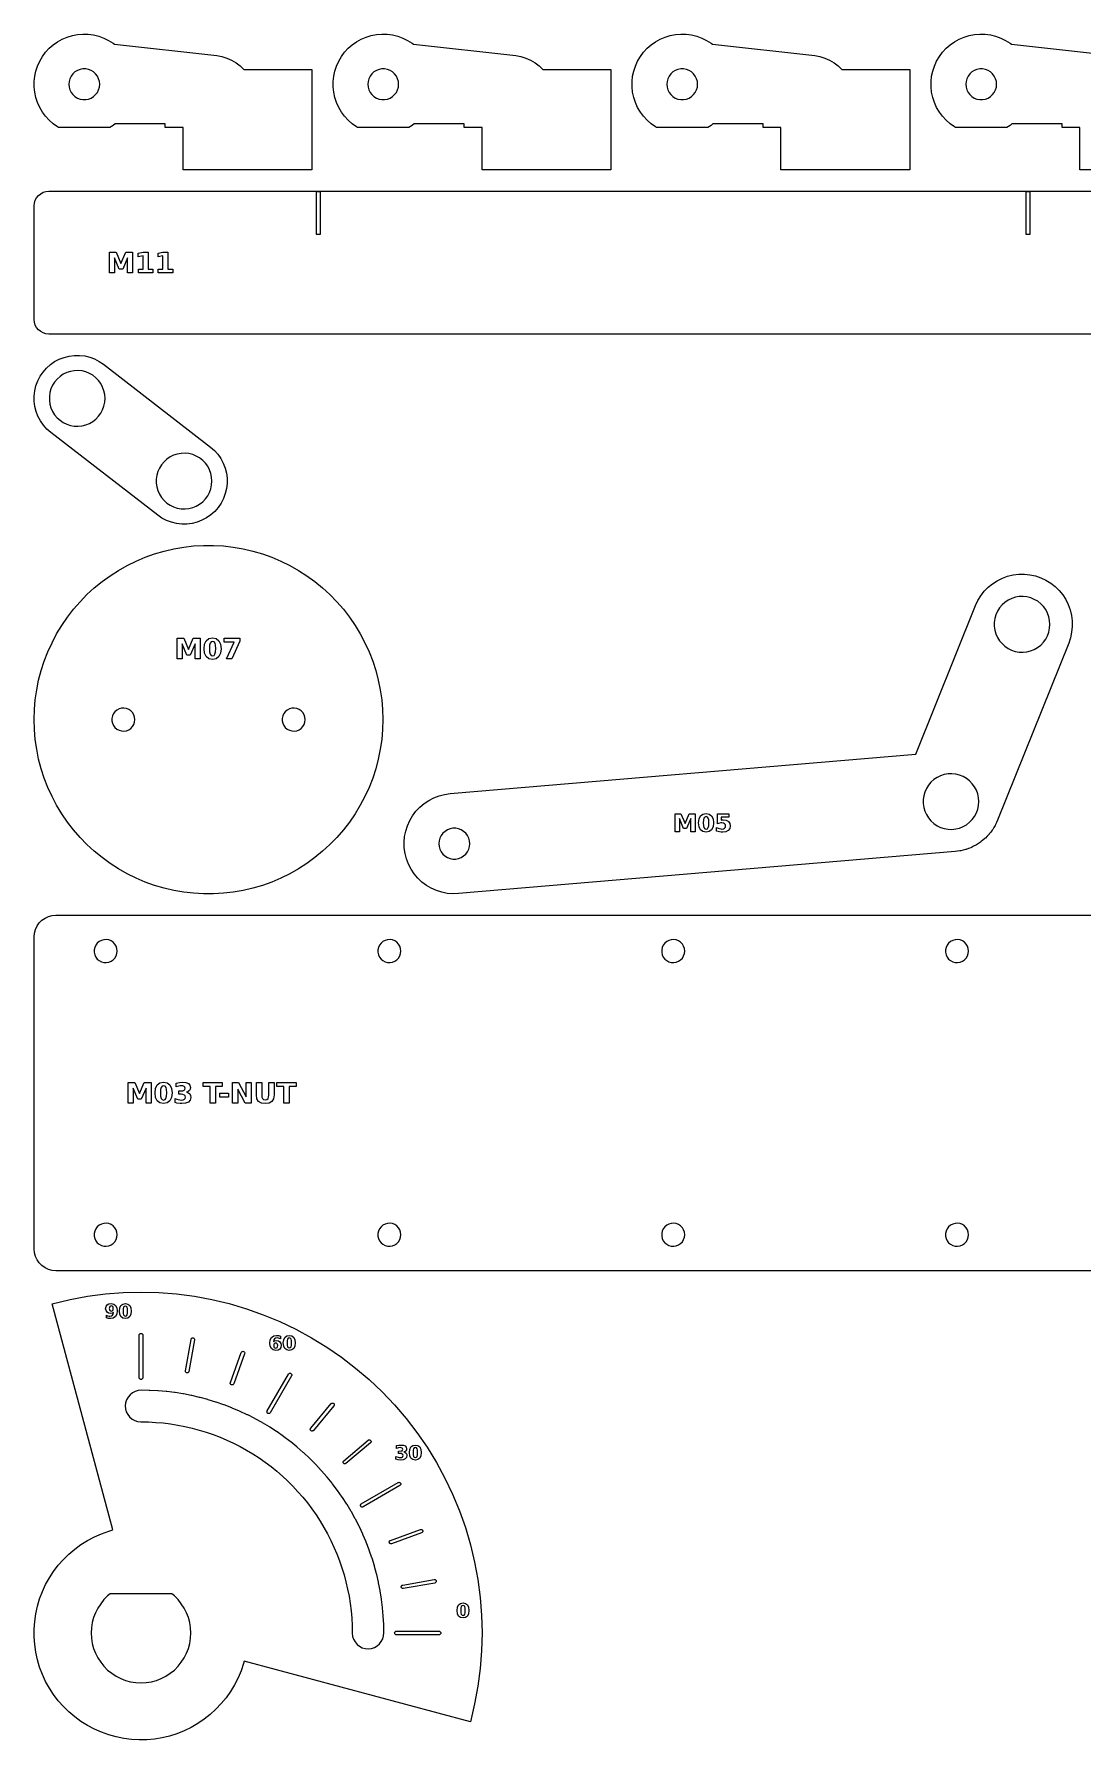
# Model space of a CAD drawing. Header units: millimetres. Extents: x 0 to 280, y 0 to 241.
# Drawn here: x 0 to 147.8, y 0 to 240.5 of the extents above; entities that cross this region are included whole.
import ezdxf

# ---------------------------------------------------------------- set-up
doc = ezdxf.new("R2010")
doc.units = ezdxf.units.MM
doc.layers.add('CUT', color=1, linetype='Continuous')
doc.layers.add('ENGRAVE', color=5, linetype='Continuous')

msp = doc.modelspace()

# ---------------------------------------------------------------- linework, layer by layer
at = {"layer": 'CUT'}
for points in [[(29.5708, 235.5182), (39.1401, 235.5182), (39.1401, 221.3682), (20.9901, 221.3682), (20.9901, 227.3682), (18.4901, 227.3682), (18.4901, 227.8682), (11.4051, 227.8682), (11.1318, 227.6536), (10.6756, 227.3682), (3.4516, 227.3682), (3.3123, 227.4454), (2.696, 227.8783), (2.6863, 227.8868), (2.1293, 228.3742), (1.6184, 228.9276), (1.1693, 229.5321), (0.787, 230.1809), (0.4758, 230.8667), (0.2392, 231.5817), (0.0801, 232.3178), (0, 233.0667), (0, 233.8198), (0.0801, 234.5686), (0.2392, 235.3047), (0.4758, 236.0197), (0.787, 236.7055), (1.1693, 237.3543), (1.6184, 237.9589), (2.1293, 238.5122), (2.696, 239.0081), (3.3123, 239.441), (3.9711, 239.8059), (4.6649, 240.0988), (5.386, 240.3162), (6.126, 240.4557), (6.8767, 240.5158), (7.6296, 240.4958), (8.376, 240.3958), (9.1076, 240.2171), (9.8161, 239.9616), (10.4933, 239.6323), (11.1318, 239.2328), (11.3232, 239.0825), (25.7382, 237.4808), (26.4589, 237.3563), (27.1615, 237.1452), (27.8335, 236.8509), (28.4651, 236.4778), (29.0472, 236.0313)], [(71.7108, 235.5182), (81.2802, 235.5182), (81.2802, 221.3682), (63.1302, 221.3682), (63.1302, 227.3682), (60.6302, 227.3682), (60.6302, 227.8682), (53.5452, 227.8682), (53.2718, 227.6536), (52.8157, 227.3682), (45.5917, 227.3682), (45.4524, 227.4454), (44.8361, 227.8783), (44.8264, 227.8868), (44.2693, 228.3742), (43.7585, 228.9276), (43.3094, 229.5321), (42.927, 230.1809), (42.6159, 230.8667), (42.3793, 231.5817), (42.2201, 232.3178), (42.1401, 233.0667), (42.1401, 233.8198), (42.2201, 234.5686), (42.3793, 235.3047), (42.6159, 236.0197), (42.927, 236.7055), (43.3094, 237.3543), (43.7585, 237.9589), (44.2693, 238.5122), (44.8361, 239.0081), (45.4524, 239.441), (46.1112, 239.8059), (46.805, 240.0988), (47.526, 240.3162), (48.2661, 240.4557), (49.0168, 240.5158), (49.7697, 240.4958), (50.5161, 240.3958), (51.2477, 240.2171), (51.9561, 239.9616), (52.6334, 239.6323), (53.2718, 239.2328), (53.4633, 239.0825), (67.8783, 237.4808), (68.599, 237.3563), (69.3015, 237.1452), (69.9735, 236.8509), (70.6052, 236.4778), (71.1873, 236.0313)], [(113.8509, 235.5182), (123.4202, 235.5182), (123.4202, 221.3682), (105.2702, 221.3682), (105.2702, 227.3682), (102.7702, 227.3682), (102.7702, 227.8682), (95.6852, 227.8682), (95.4119, 227.6536), (94.9558, 227.3682), (87.7318, 227.3682), (87.5925, 227.4454), (86.9762, 227.8783), (86.9665, 227.8868), (86.4094, 228.3742), (85.8986, 228.9276), (85.4495, 229.5321), (85.0671, 230.1809), (84.7559, 230.8667), (84.5194, 231.5817), (84.3602, 232.3178), (84.2802, 233.0667), (84.2802, 233.8198), (84.3602, 234.5686), (84.5194, 235.3047), (84.7559, 236.0197), (85.0671, 236.7055), (85.4495, 237.3543), (85.8986, 237.9589), (86.4094, 238.5122), (86.9762, 239.0081), (87.5925, 239.441), (88.2512, 239.8059), (88.9451, 240.0988), (89.6661, 240.3162), (90.4062, 240.4557), (91.1569, 240.5158), (91.9097, 240.4958), (92.6562, 240.3958), (93.3878, 240.2171), (94.0962, 239.9616), (94.7735, 239.6323), (95.4119, 239.2328), (95.6034, 239.0825), (110.0184, 237.4808), (110.739, 237.3563), (111.4416, 237.1452), (112.1136, 236.8509), (112.7453, 236.4778), (113.3273, 236.0313)], [(9.2027, 233.8428), (9.0929, 234.2288), (8.914, 234.588), (8.6722, 234.9083), (8.3756, 235.1786), (8.0344, 235.3899), (7.6602, 235.5349), (7.2657, 235.6086), (6.8644, 235.6086), (6.4699, 235.5349), (6.0957, 235.3899), (5.7545, 235.1786), (5.458, 234.9083), (5.2161, 234.588), (5.0373, 234.2288), (4.9274, 233.8428), (4.8904, 233.4432), (4.9274, 233.0436), (5.0373, 232.6576), (5.2161, 232.2984), (5.458, 231.9781), (5.7545, 231.7078), (6.0957, 231.4965), (6.4699, 231.3516), (6.8644, 231.2778), (7.2657, 231.2778), (7.6602, 231.3516), (8.0344, 231.4965), (8.3756, 231.7078), (8.6722, 231.9781), (8.914, 232.2984), (9.0929, 232.6576), (9.2027, 233.0436), (9.2398, 233.4432)], [(51.3428, 233.8428), (51.233, 234.2288), (51.0541, 234.588), (50.8123, 234.9083), (50.5157, 235.1786), (50.1745, 235.3899), (49.8003, 235.5349), (49.4058, 235.6086), (49.0045, 235.6086), (48.61, 235.5349), (48.2358, 235.3899), (47.8946, 235.1786), (47.5981, 234.9083), (47.3562, 234.588), (47.1773, 234.2288), (47.0675, 233.8428), (47.0305, 233.4432), (47.0675, 233.0436), (47.1773, 232.6576), (47.3562, 232.2984), (47.5981, 231.9781), (47.8946, 231.7078), (48.2358, 231.4965), (48.61, 231.3516), (49.0045, 231.2778), (49.4058, 231.2778), (49.8003, 231.3516), (50.1745, 231.4965), (50.5157, 231.7078), (50.8123, 231.9781), (51.0541, 232.2984), (51.233, 232.6576), (51.3428, 233.0436), (51.3798, 233.4432)], [(93.4829, 233.8428), (93.3731, 234.2288), (93.1942, 234.588), (92.9523, 234.9083), (92.6558, 235.1786), (92.3146, 235.3899), (91.9404, 235.5349), (91.5459, 235.6086), (91.1446, 235.6086), (90.7501, 235.5349), (90.3759, 235.3899), (90.0347, 235.1786), (89.7381, 234.9083), (89.4963, 234.588), (89.3174, 234.2288), (89.2076, 233.8428), (89.1706, 233.4432), (89.2076, 233.0436), (89.3174, 232.6576), (89.4963, 232.2984), (89.7381, 231.9781), (90.0347, 231.7078), (90.3759, 231.4965), (90.7501, 231.3516), (91.1446, 231.2778), (91.5459, 231.2778), (91.9404, 231.3516), (92.3146, 231.4965), (92.6558, 231.7078), (92.9523, 231.9781), (93.1942, 232.2984), (93.3731, 232.6576), (93.4829, 233.0436), (93.5199, 233.4432)], [(135.623, 233.8428), (135.5131, 234.2288), (135.3343, 234.588), (135.0924, 234.9083), (134.7959, 235.1786), (134.4547, 235.3899), (134.0804, 235.5349), (133.686, 235.6086), (133.2847, 235.6086), (132.8902, 235.5349), (132.516, 235.3899), (132.1748, 235.1786), (131.8782, 234.9083), (131.6364, 234.588), (131.4575, 234.2288), (131.3477, 233.8428), (131.3106, 233.4432), (131.3477, 233.0436), (131.4575, 232.6576), (131.6364, 232.2984), (131.8782, 231.9781), (132.1748, 231.7078), (132.516, 231.4965), (132.8902, 231.3516), (133.2847, 231.2778), (133.686, 231.2778), (134.0804, 231.3516), (134.4547, 231.4965), (134.7959, 231.7078), (135.0924, 231.9781), (135.3343, 232.2984), (135.5131, 232.6576), (135.623, 233.0436), (135.66, 233.4432)], [(1.3067, 185.3765), (0.8863, 185.9777), (0.5414, 186.6252), (0.2772, 187.3096), (0.0973, 188.0208), (0.0044, 188.7485), (0, 189.4821), (0.084, 190.2109), (0.2553, 190.9243), (0.5113, 191.6118), (0.8482, 192.2634), (1.2613, 192.8697), (1.7445, 193.4217), (2.2906, 193.9115), (2.8918, 194.3319), (3.5394, 194.6768), (4.2237, 194.9411), (4.9349, 195.1209), (5.6626, 195.2138), (6.3962, 195.2182), (7.125, 195.1342), (7.8384, 194.9629), (8.5259, 194.707), (9.1775, 194.37), (9.7819, 193.9582), (24.8532, 182.2971), (25.4035, 181.8155), (25.8933, 181.2693), (26.3137, 180.6681), (26.6586, 180.0206), (26.9229, 179.3363), (27.1027, 178.625), (27.1956, 177.8973), (27.2, 177.1637), (27.116, 176.4349), (26.9447, 175.7216), (26.6888, 175.0341), (26.3518, 174.3824), (25.9387, 173.7762), (25.4556, 173.2241), (24.9094, 172.7343), (24.3082, 172.3139), (23.6607, 171.9691), (22.9763, 171.7048), (22.2651, 171.5249), (21.5374, 171.4321), (20.8038, 171.4276), (20.075, 171.5117), (19.3616, 171.6829), (18.6741, 171.9389), (18.0225, 172.2759), (17.4181, 172.6877), (2.3468, 184.3487), (1.7965, 184.8303)], [(9.9528, 189.6983), (9.8389, 190.2339), (9.6517, 190.7484), (9.3946, 191.2319), (9.0727, 191.6749), (8.6924, 192.0688), (8.2609, 192.4059), (7.7867, 192.6797), (7.279, 192.8848), (6.7477, 193.0172), (6.2031, 193.0745), (5.6559, 193.0554), (5.1167, 192.9603), (4.5959, 192.7911), (4.1038, 192.551), (3.6498, 192.2448), (3.2429, 191.8785), (2.8909, 191.459), (2.6008, 190.9946), (2.378, 190.4944), (2.2271, 189.9681), (2.1509, 189.4258), (2.1509, 188.8783), (2.2271, 188.336), (2.378, 187.8097), (2.6008, 187.3095), (2.8909, 186.8451), (3.2429, 186.4256), (3.6498, 186.0593), (4.1038, 185.7531), (4.5959, 185.513), (5.1167, 185.3438), (5.6559, 185.2487), (6.2031, 185.2296), (6.7477, 185.2869), (7.279, 185.4193), (7.7867, 185.6244), (8.2609, 185.8982), (8.6924, 186.2353), (9.0727, 186.6292), (9.3946, 187.0722), (9.6517, 187.5557), (9.8389, 188.0702), (9.9528, 188.6058), (9.991, 189.1521)], [(24.9066, 178.5756), (24.7193, 179.0902), (24.4623, 179.5736), (24.1404, 180.0166), (23.7601, 180.4105), (23.3286, 180.7476), (22.8544, 181.0214), (22.3467, 181.2265), (21.8154, 181.359), (21.2708, 181.4162), (20.7236, 181.3971), (20.1844, 181.302), (19.6636, 181.1328), (19.1714, 180.8928), (18.7175, 180.5866), (18.3106, 180.2202), (17.9586, 179.8007), (17.6684, 179.3364), (17.4457, 178.8362), (17.2948, 178.3098), (17.2186, 177.7676), (17.2186, 177.22), (17.2948, 176.6778), (17.4457, 176.1514), (17.6684, 175.6512), (17.9586, 175.1868), (18.3106, 174.7674), (18.7175, 174.401), (19.1714, 174.0948), (19.6636, 173.8548), (20.1844, 173.6856), (20.7236, 173.5905), (21.2708, 173.5714), (21.8154, 173.6286), (22.3467, 173.7611), (22.8544, 173.9662), (23.3286, 174.24), (23.7601, 174.5771), (24.1404, 174.971), (24.4623, 175.414), (24.7193, 175.8974), (24.9066, 176.412), (25.0205, 176.9476), (25.0587, 177.4938), (25.0205, 178.04)], [(48.9899, 141.0613), (48.7901, 139.672), (48.5114, 138.2965), (48.1546, 136.939), (47.7209, 135.6042), (47.2117, 134.2963), (46.6286, 133.0196), (45.9736, 131.7783), (45.2489, 130.5764), (44.4566, 129.4178), (43.5996, 128.3063), (42.6805, 127.2456), (41.7023, 126.2391), (40.6683, 125.2901), (39.5817, 124.4016), (38.4462, 123.5766), (37.2655, 122.8178), (36.0434, 122.1277), (34.7839, 121.5084), (33.491, 120.962), (32.1691, 120.4904), (30.8225, 120.095), (29.4554, 119.7771), (28.0724, 119.5377), (26.678, 119.3777), (25.2768, 119.2976), (23.8733, 119.2976), (22.472, 119.3777), (21.0776, 119.5377), (19.6947, 119.7771), (18.3276, 120.095), (16.9809, 120.4904), (15.659, 120.962), (14.3662, 121.5084), (13.1067, 122.1277), (11.8845, 122.8178), (10.7038, 123.5766), (9.5683, 124.4016), (8.4818, 125.2901), (7.4478, 126.2391), (6.4696, 127.2456), (5.5505, 128.3063), (4.6934, 129.4178), (3.9012, 130.5764), (3.1764, 131.7783), (2.5214, 133.0196), (1.9384, 134.2963), (1.4292, 135.6042), (0.9955, 136.939), (0.6387, 138.2965), (0.3599, 139.672), (0.1602, 141.0613), (0.0401, 142.4597), (0, 143.8626), (0.0401, 145.2656), (0.1602, 146.664), (0.3599, 148.0532), (0.6387, 149.4288), (0.9955, 150.7862), (1.4292, 152.1211), (1.9384, 153.429), (2.5214, 154.7056), (3.1764, 155.947), (3.9012, 157.1489), (4.6934, 158.3075), (5.5505, 159.4189), (6.4696, 160.4796), (7.4478, 161.4862), (8.4818, 162.4352), (9.5683, 163.3236), (10.7038, 164.1486), (11.8845, 164.9074), (13.1067, 165.5976), (14.3662, 166.2169), (15.659, 166.7632), (16.9809, 167.2349), (18.3276, 167.6303), (19.6947, 167.9482), (21.0776, 168.1875), (22.472, 168.3475), (23.8733, 168.4276), (25.2768, 168.4276), (26.678, 168.3475), (28.0724, 168.1875), (29.4554, 167.9482), (30.8225, 167.6303), (32.1691, 167.2349), (33.491, 166.7632), (34.7839, 166.2169), (36.0434, 165.5976), (37.2655, 164.9074), (38.4462, 164.1486), (39.5817, 163.3236), (40.6683, 162.4352), (41.7023, 161.4862), (42.6805, 160.4796), (43.5996, 159.4189), (44.4566, 158.3075), (45.2489, 157.1489), (45.9736, 155.947), (46.6286, 154.7056), (47.2117, 153.429), (47.7209, 152.1211), (48.1546, 150.7862), (48.5114, 149.4288), (48.7901, 148.0532), (48.9899, 146.664), (49.11, 145.2656), (49.1501, 143.8626), (49.11, 142.4597)], [(134.4789, 162.5152), (135.0936, 163.0168), (135.7606, 163.4464), (136.4716, 163.7987), (137.2175, 164.0691), (137.9889, 164.2543), (138.7763, 164.352), (139.5697, 164.3609), (140.359, 164.2809), (141.1345, 164.1131), (141.8863, 163.8595), (142.6049, 163.5233), (143.2814, 163.1087), (143.9073, 162.621), (144.4745, 162.0663), (144.9762, 161.4516), (145.4058, 160.7846), (145.7581, 160.0737), (146.0285, 159.3278), (146.2137, 158.5563), (146.3114, 157.7689), (146.3203, 156.9756), (146.2403, 156.1862), (146.0725, 155.4107), (145.8195, 154.661), (135.7939, 129.6667), (135.6524, 129.3643), (135.5154, 129.0577), (135.4844, 129.0052), (135.4586, 128.9499), (135.2831, 128.6635), (135.1125, 128.3741), (135.0759, 128.3254), (135.044, 128.2734), (134.8375, 128.0085), (134.6357, 127.74), (134.5938, 127.6957), (134.5563, 127.6476), (134.3215, 127.4074), (134.0908, 127.1633), (134.0443, 127.1239), (134.0016, 127.0803), (133.7414, 126.868), (133.4848, 126.6511), (133.4342, 126.6173), (133.3869, 126.5787), (133.1045, 126.3968), (132.8253, 126.2101), (132.7712, 126.1821), (132.7199, 126.1491), (132.4189, 125.9999), (132.1205, 125.8456), (132.0636, 125.8239), (132.009, 125.7968), (131.6932, 125.6823), (131.3794, 125.5624), (131.3204, 125.5472), (131.2631, 125.5264), (130.9365, 125.448), (130.6112, 125.3639), (130.5509, 125.3554), (130.4916, 125.3412), (130.1582, 125.2998), (129.8277, 125.253), (59.8178, 119.3201), (59.0268, 119.2976), (58.2362, 119.364), (57.458, 119.5185), (56.7019, 119.7591), (55.9776, 120.0829), (55.2941, 120.4857), (54.6599, 120.9626), (54.0832, 121.5074), (53.571, 122.1134), (53.13, 122.7729), (52.7656, 123.4777), (52.4823, 124.2188), (52.2838, 124.987), (52.1726, 125.7726), (52.1501, 126.5657), (52.2164, 127.3563), (52.3709, 128.1345), (52.6116, 128.8906), (52.9353, 129.6149), (53.3382, 130.2984), (53.815, 130.9326), (54.3599, 131.5093), (54.9659, 132.0215), (55.6254, 132.4625), (56.3302, 132.8269), (57.0713, 133.1102), (57.8395, 133.3087), (58.623, 133.4196), (124.2853, 138.984), (132.6867, 159.9288), (133.022, 160.6455), (133.4365, 161.322), (133.9242, 161.9479)], [(143.0261, 158.3711), (142.8393, 158.8858), (142.5827, 159.3695), (142.2613, 159.8128), (141.8813, 160.2071), (141.4502, 160.5446), (140.9762, 160.8189), (140.4687, 161.0245), (139.9376, 161.1574), (139.3931, 161.2152), (138.8458, 161.1966), (138.3065, 161.1021), (137.7856, 160.9334), (137.2932, 160.6938), (136.8389, 160.388), (136.4317, 160.022), (136.0793, 159.6029), (135.7887, 159.1388), (135.5655, 158.6388), (135.414, 158.1126), (135.3373, 157.5705), (135.3368, 157.0229), (135.4125, 156.4806), (135.5629, 155.9541), (135.7851, 155.4537), (136.0748, 154.989), (136.4264, 154.5692), (136.833, 154.2025), (137.2866, 153.8958), (137.7785, 153.6553), (138.2991, 153.4856), (138.8383, 153.39), (139.3855, 153.3704), (139.9301, 153.4271), (140.4615, 153.559), (140.9694, 153.7637), (141.4439, 154.037), (141.8757, 154.3737), (142.2565, 154.7672), (142.5787, 155.2099), (142.8363, 155.6931), (143.024, 156.2075), (143.1384, 156.7429), (143.1771, 157.2891), (143.1395, 157.8354)], [(14.0494, 144.5448), (13.8683, 144.8458), (13.6267, 145.1008), (13.336, 145.2979), (13.0096, 145.428), (12.663, 145.4848), (12.3122, 145.4658), (11.9737, 145.3718), (11.6633, 145.2073), (11.3956, 144.9798), (11.183, 144.7002), (11.0355, 144.3814), (10.96, 144.0383), (10.96, 143.687), (11.0355, 143.3439), (11.183, 143.0251), (11.3956, 142.7454), (11.6633, 142.518), (11.9737, 142.3534), (12.3122, 142.2595), (12.663, 142.2405), (13.0096, 142.2973), (13.336, 142.4273), (13.6267, 142.6245), (13.8683, 142.8795), (14.0494, 143.1805), (14.1616, 143.5134), (14.1996, 143.8626), (14.1616, 144.2119)], [(38.1616, 144.2119), (38.0494, 144.5448), (37.8683, 144.8458), (37.6267, 145.1008), (37.336, 145.2979), (37.0096, 145.428), (36.663, 145.4848), (36.3122, 145.4658), (35.9737, 145.3718), (35.6633, 145.2073), (35.3956, 144.9798), (35.183, 144.7002), (35.0355, 144.3814), (34.96, 144.0383), (34.96, 143.687), (35.0355, 143.3439), (35.183, 143.0251), (35.3956, 142.7454), (35.6633, 142.518), (35.9737, 142.3534), (36.3122, 142.2595), (36.663, 142.2405), (37.0096, 142.2973), (37.336, 142.4273), (37.6267, 142.6245), (37.8683, 142.8795), (38.0494, 143.1805), (38.1616, 143.5134), (38.1996, 143.8626)], [(132.8153, 133.8955), (132.5587, 134.3792), (132.2372, 134.8225), (131.8572, 135.2167), (131.4261, 135.5543), (130.9521, 135.8285), (130.4447, 136.0341), (129.9135, 136.1671), (129.369, 136.2249), (128.8217, 136.2063), (128.2824, 136.1117), (127.7615, 135.943), (127.2691, 135.7034), (126.8148, 135.3977), (126.4076, 135.0317), (126.0552, 134.6126), (125.7646, 134.1485), (125.5414, 133.6485), (125.39, 133.1223), (125.3132, 132.5801), (125.3127, 132.0326), (125.3884, 131.4903), (125.5388, 130.9638), (125.761, 130.4633), (126.0508, 129.9987), (126.4023, 129.5789), (126.8089, 129.2121), (127.2625, 128.9055), (127.7545, 128.665), (128.2751, 128.4953), (128.8142, 128.3996), (129.3614, 128.38), (129.906, 128.4367), (130.4375, 128.5687), (130.9453, 128.7733), (131.4198, 129.0466), (131.8516, 129.3833), (132.2324, 129.7768), (132.5547, 130.2195), (132.8122, 130.7027), (133, 131.2171), (133.1143, 131.7526), (133.153, 132.2988), (133.1154, 132.845), (133.002, 133.3808)], [(61.3605, 126.7676), (61.2511, 127.1537), (61.0725, 127.5131), (60.831, 127.8336), (60.5347, 128.1042), (60.1937, 128.3158), (59.8196, 128.4611), (59.4252, 128.5352), (59.0239, 128.5356), (58.6294, 128.4623), (58.255, 128.3177), (57.9136, 128.1067), (57.6168, 127.8366), (57.3746, 127.5166), (57.1954, 127.1576), (57.0852, 126.7717), (57.0478, 126.3721), (57.0844, 125.9725), (57.1939, 125.5864), (57.3724, 125.227), (57.614, 124.9065), (57.9103, 124.6359), (58.2513, 124.4243), (58.6253, 124.2789), (59.0197, 124.2048), (59.421, 124.2044), (59.8156, 124.2778), (60.1899, 124.4224), (60.5313, 124.6333), (60.8282, 124.9034), (61.0703, 125.2234), (61.2495, 125.5825), (61.3597, 125.9684), (61.3972, 126.3679)], [(8.46, 111.3983), (8.46, 111.047), (8.5355, 110.7039), (8.683, 110.3851), (8.8956, 110.1054), (9.1633, 109.878), (9.4737, 109.7134), (9.8122, 109.6195), (10.163, 109.6004), (10.5096, 109.6573), (10.836, 109.7873), (11.1267, 109.9844), (11.3683, 110.2395), (11.5494, 110.5405), (11.6616, 110.8734), (11.6996, 111.2226), (11.6616, 111.5718), (11.5494, 111.9048), (11.3683, 112.2058), (11.1267, 112.4608), (10.836, 112.6579), (10.5096, 112.788), (10.163, 112.8448), (9.8122, 112.8258), (9.4737, 112.7318), (9.1633, 112.5672), (8.8956, 112.3398), (8.683, 112.0602), (8.5355, 111.7413)], [(48.683, 112.0602), (48.5355, 111.7413), (48.46, 111.3983), (48.46, 111.047), (48.5355, 110.7039), (48.683, 110.3851), (48.8956, 110.1054), (49.1633, 109.878), (49.4737, 109.7134), (49.8122, 109.6195), (50.163, 109.6004), (50.5096, 109.6573), (50.836, 109.7873), (51.1267, 109.9844), (51.3683, 110.2395), (51.5494, 110.5405), (51.6616, 110.8734), (51.6996, 111.2226), (51.6616, 111.5718), (51.5494, 111.9048), (51.3683, 112.2058), (51.1267, 112.4608), (50.836, 112.6579), (50.5096, 112.788), (50.163, 112.8448), (49.8122, 112.8258), (49.4737, 112.7318), (49.1633, 112.5672), (48.8956, 112.3398)], [(89.1633, 112.5672), (88.8956, 112.3398), (88.683, 112.0602), (88.5355, 111.7413), (88.46, 111.3983), (88.46, 111.047), (88.5355, 110.7039), (88.683, 110.3851), (88.8956, 110.1054), (89.1633, 109.878), (89.4737, 109.7134), (89.8122, 109.6195), (90.163, 109.6004), (90.5096, 109.6573), (90.836, 109.7873), (91.1267, 109.9844), (91.3683, 110.2395), (91.5494, 110.5405), (91.6616, 110.8734), (91.6996, 111.2226), (91.6616, 111.5718), (91.5494, 111.9048), (91.3683, 112.2058), (91.1267, 112.4608), (90.836, 112.6579), (90.5096, 112.788), (90.163, 112.8448), (89.8122, 112.8258), (89.4737, 112.7318)], [(129.8122, 112.8258), (129.4737, 112.7318), (129.1633, 112.5672), (128.8956, 112.3398), (128.683, 112.0602), (128.5355, 111.7413), (128.46, 111.3983), (128.46, 111.047), (128.5355, 110.7039), (128.683, 110.3851), (128.8956, 110.1054), (129.1633, 109.878), (129.4737, 109.7134), (129.8122, 109.6195), (130.163, 109.6004), (130.5096, 109.6573), (130.836, 109.7873), (131.1267, 109.9844), (131.3683, 110.2395), (131.5494, 110.5405), (131.6616, 110.8734), (131.6996, 111.2226), (131.6616, 111.5718), (131.5494, 111.9048), (131.3683, 112.2058), (131.1267, 112.4608), (130.836, 112.6579), (130.5096, 112.788), (130.163, 112.8448)], [(8.5355, 71.7413), (8.46, 71.3983), (8.46, 71.047), (8.5355, 70.7039), (8.683, 70.3851), (8.8956, 70.1054), (9.1633, 69.878), (9.4737, 69.7134), (9.8122, 69.6195), (10.163, 69.6004), (10.5096, 69.6573), (10.836, 69.7873), (11.1267, 69.9844), (11.3683, 70.2395), (11.5494, 70.5405), (11.6616, 70.8734), (11.6996, 71.2226), (11.6616, 71.5718), (11.5494, 71.9048), (11.3683, 72.2058), (11.1267, 72.4608), (10.836, 72.6579), (10.5096, 72.788), (10.163, 72.8448), (9.8122, 72.8258), (9.4737, 72.7318), (9.1633, 72.5672), (8.8956, 72.3398), (8.683, 72.0602)], [(48.8956, 72.3398), (48.683, 72.0602), (48.5355, 71.7413), (48.46, 71.3983), (48.46, 71.047), (48.5355, 70.7039), (48.683, 70.3851), (48.8956, 70.1054), (49.1633, 69.878), (49.4737, 69.7134), (49.8122, 69.6195), (50.163, 69.6004), (50.5096, 69.6573), (50.836, 69.7873), (51.1267, 69.9844), (51.3683, 70.2395), (51.5494, 70.5405), (51.6616, 70.8734), (51.6996, 71.2226), (51.6616, 71.5718), (51.5494, 71.9048), (51.3683, 72.2058), (51.1267, 72.4608), (50.836, 72.6579), (50.5096, 72.788), (50.163, 72.8448), (49.8122, 72.8258), (49.4737, 72.7318), (49.1633, 72.5672)], [(89.4737, 72.7318), (89.1633, 72.5672), (88.8956, 72.3398), (88.683, 72.0602), (88.5355, 71.7413), (88.46, 71.3983), (88.46, 71.047), (88.5355, 70.7039), (88.683, 70.3851), (88.8956, 70.1054), (89.1633, 69.878), (89.4737, 69.7134), (89.8122, 69.6195), (90.163, 69.6004), (90.5096, 69.6573), (90.836, 69.7873), (91.1267, 69.9844), (91.3683, 70.2395), (91.5494, 70.5405), (91.6616, 70.8734), (91.6996, 71.2226), (91.6616, 71.5718), (91.5494, 71.9048), (91.3683, 72.2058), (91.1267, 72.4608), (90.836, 72.6579), (90.5096, 72.788), (90.163, 72.8448), (89.8122, 72.8258)], [(130.163, 72.8448), (129.8122, 72.8258), (129.4737, 72.7318), (129.1633, 72.5672), (128.8956, 72.3398), (128.683, 72.0602), (128.5355, 71.7413), (128.46, 71.3983), (128.46, 71.047), (128.5355, 70.7039), (128.683, 70.3851), (128.8956, 70.1054), (129.1633, 69.878), (129.4737, 69.7134), (129.8122, 69.6195), (130.163, 69.6004), (130.5096, 69.6573), (130.836, 69.7873), (131.1267, 69.9844), (131.3683, 70.2395), (131.5494, 70.5405), (131.6616, 70.8734), (131.6996, 71.2226), (131.6616, 71.5718), (131.5494, 71.9048), (131.3683, 72.2058), (131.1267, 72.4608), (130.836, 72.6579), (130.5096, 72.788)], [(7.5446, 62.5557), (10.04, 62.8843), (12.5492, 63.0817), (15.0652, 63.1476), (17.5813, 63.0817), (20.0904, 62.8843), (22.5858, 62.5557), (25.0606, 62.0971), (27.508, 61.5095), (29.9212, 60.7947), (32.2938, 59.9545), (34.6191, 58.9913), (36.8908, 57.9078), (39.1027, 56.7068), (41.2488, 55.3917), (43.323, 53.9661), (45.3198, 52.4339), (47.2337, 50.7993), (49.0594, 49.0668), (50.7919, 47.2411), (52.4265, 45.3272), (53.9587, 43.3304), (55.3843, 41.2561), (56.6994, 39.1101), (57.9004, 36.8982), (58.9839, 34.6265), (59.9471, 32.3011), (60.7873, 29.9286), (61.5021, 27.5153), (62.0897, 25.068), (62.5484, 22.5932), (62.8769, 20.0978), (63.0744, 17.5886), (63.1402, 15.0726), (63.0744, 12.5565), (62.8769, 10.0474), (62.5484, 7.552), (62.0897, 5.0772), (61.4846, 2.5569), (29.5989, 11.1006), (29.5156, 10.778), (29.168, 9.7465), (28.747, 8.7427), (28.2546, 7.772), (27.6934, 6.8393), (27.0664, 5.9496), (26.3768, 5.1074), (25.6282, 4.3171), (24.8246, 3.583), (23.9701, 2.9087), (23.0692, 2.2979), (22.1265, 1.7536), (21.147, 1.2788), (20.1358, 0.8759), (19.0982, 0.547), (18.0396, 0.2939), (16.9654, 0.1178), (15.8814, 0.0197), (14.7931, 0), (13.7062, 0.0589), (12.6263, 0.1961), (11.5593, 0.4109), (10.5104, 0.7021), (9.4854, 1.0682), (8.4894, 1.5074), (7.5277, 2.0172), (6.6053, 2.5951), (5.727, 3.2381), (4.8974, 3.9428), (4.1208, 4.7055), (3.4013, 5.5222), (2.7425, 6.3888), (2.1481, 7.3006), (1.6209, 8.2529), (1.1639, 9.2408), (0.7793, 10.2591), (0.4692, 11.3025), (0.2352, 12.3655), (0.0785, 13.4427), (0, 14.5283), (0, 15.6168), (0.0785, 16.7025), (0.2352, 17.7796), (0.4692, 18.8427), (0.7793, 19.8861), (1.1639, 20.9044), (1.6209, 21.8923), (2.1481, 22.8446), (2.7425, 23.7564), (3.4013, 24.6229), (4.1208, 25.4397), (4.8974, 26.2024), (5.727, 26.9071), (6.6053, 27.55), (7.5277, 28.128), (8.4894, 28.6378), (9.4854, 29.077), (10.5104, 29.4431), (11.0936, 29.605), (2.5495, 61.492), (5.0699, 62.0971)], [(44.8405, 15.0374), (44.8912, 14.6006), (45.0251, 14.1855), (45.2374, 13.8046), (45.5199, 13.4723), (45.8617, 13.2016), (46.2499, 13.0028), (46.6694, 12.8835), (47.104, 12.8483), (47.5372, 12.8986), (47.9523, 13.0325), (48.3333, 13.2447), (48.6655, 13.5272), (48.9362, 13.8691), (49.1351, 14.2573), (49.2544, 14.6767), (49.2898, 15.1151), (49.2704, 16.2276), (49.2676, 16.3065), (49.2093, 17.4206), (49.2037, 17.4994), (49.1065, 18.6108), (49.0983, 18.6893), (48.9623, 19.7966), (48.9513, 19.8748), (48.7768, 20.9768), (48.7631, 21.0545), (48.5502, 22.1497), (48.5338, 22.2269), (48.2828, 23.314), (48.2637, 23.3906), (47.975, 24.4682), (47.9532, 24.5441), (47.627, 25.611), (47.6026, 25.6861), (47.2394, 26.741), (47.2124, 26.8152), (46.8126, 27.8568), (46.783, 27.93), (46.3471, 28.9569), (46.3149, 29.0291), (45.8434, 30.0402), (45.8088, 30.1112), (45.3023, 31.1052), (45.2653, 31.175), (44.7244, 32.1507), (44.6849, 32.2191), (44.1103, 33.1754), (44.0684, 33.2424), (43.4608, 34.178), (43.4167, 34.2435), (42.7768, 35.1574), (42.7303, 35.2213), (42.0589, 36.1123), (42.0103, 36.1745), (41.3082, 37.0415), (41.2574, 37.102), (40.5255, 37.944), (40.4727, 38.0027), (39.7118, 38.8186), (39.6569, 38.8754), (38.8681, 39.6643), (38.8113, 39.7192), (37.9953, 40.48), (37.9366, 40.5329), (37.0947, 41.2648), (37.0342, 41.3156), (36.1671, 42.0177), (36.1049, 42.0663), (35.2139, 42.7377), (35.15, 42.7841), (34.2361, 43.424), (34.1707, 43.4682), (33.235, 44.0758), (33.168, 44.1177), (32.2117, 44.6923), (32.1434, 44.7318), (31.1676, 45.2726), (31.0979, 45.3097), (30.1038, 45.8162), (30.0328, 45.8508), (29.0217, 46.3223), (28.9496, 46.3544), (27.9226, 46.7903), (27.8494, 46.8199), (26.8078, 47.2197), (26.7336, 47.2467), (25.6788, 47.61), (25.6037, 47.6344), (24.5368, 47.9606), (24.4609, 47.9823), (23.3832, 48.2711), (23.3066, 48.2902), (22.2195, 48.5411), (22.1423, 48.5576), (21.0472, 48.7704), (20.9694, 48.7841), (19.8675, 48.9587), (19.7893, 48.9697), (18.6819, 49.1056), (18.6034, 49.1139), (17.492, 49.2111), (17.4132, 49.2166), (16.2991, 49.275), (16.2202, 49.2778), (15.1077, 49.2972), (14.6694, 49.2617), (14.2499, 49.1424), (13.8617, 48.9436), (13.5199, 48.6729), (13.2374, 48.3406), (13.0251, 47.9597), (12.8912, 47.5446), (12.8409, 47.1114), (12.8761, 46.6767), (12.9954, 46.2573), (13.1942, 45.8691), (13.465, 45.5272), (13.7972, 45.2447), (14.1781, 45.0325), (14.5932, 44.8986), (15.0301, 44.8479), (16.1043, 44.8291), (17.1422, 44.7747), (18.1775, 44.6841), (19.2091, 44.5575), (20.2355, 44.3949), (21.2557, 44.1966), (22.2684, 43.9628), (23.2722, 43.6938), (24.2661, 43.39), (25.2488, 43.0516), (26.219, 42.6792), (27.1757, 42.2731), (28.1176, 41.8339), (29.0436, 41.3621), (29.9526, 40.8582), (30.8434, 40.3229), (31.715, 39.7569), (32.5663, 39.1608), (33.3963, 38.5353), (34.204, 37.8813), (34.9884, 37.1995), (35.7484, 36.4907), (36.4833, 35.7558), (37.1921, 34.9957), (37.8739, 34.2114), (38.528, 33.4037), (39.1534, 32.5737), (39.7495, 31.7224), (40.3156, 30.8508), (40.8508, 29.9599), (41.3547, 29.0509), (41.8265, 28.1249), (42.2657, 27.183), (42.6718, 26.2264), (43.0443, 25.2561), (43.3826, 24.2735), (43.6865, 23.2796), (43.9554, 22.2757), (44.1892, 21.2631), (44.3875, 20.2429), (44.5501, 19.2164), (44.6768, 18.1849), (44.7674, 17.1496), (44.8217, 16.1117)], [(10.7407, 20.5976), (10.3646, 20.2931), (9.8447, 19.7732), (9.382, 19.2017), (8.9815, 18.585), (8.6477, 17.9299), (8.3841, 17.2434), (8.1938, 16.5332), (8.0788, 15.8069), (8.0403, 15.0726), (8.0788, 14.3383), (8.1938, 13.612), (8.3841, 12.9018), (8.6477, 12.2153), (8.9815, 11.5601), (9.382, 10.9435), (9.8447, 10.372), (10.3646, 9.8521), (10.9361, 9.3893), (11.5528, 8.9889), (12.2079, 8.655), (12.8944, 8.3915), (13.6047, 8.2012), (14.3309, 8.0862), (15.0652, 8.0477), (15.7995, 8.0862), (16.5258, 8.2012), (17.236, 8.3915), (17.9225, 8.655), (18.5777, 8.9889), (19.1944, 9.3893), (19.7658, 9.8521), (20.2857, 10.372), (20.7485, 10.9435), (21.149, 11.5601), (21.4828, 12.2153), (21.7463, 12.9018), (21.9366, 13.612), (22.0516, 14.3383), (22.0901, 15.0726), (22.0516, 15.8069), (21.9366, 16.5332), (21.7463, 17.2434), (21.4828, 17.9299), (21.149, 18.585), (20.7485, 19.2017), (20.2857, 19.7732), (19.7658, 20.2931), (19.3898, 20.5976)]]:
    msp.add_lwpolyline(points, close=True, dxfattribs=at)
for points in [[(165.5603, 221.3682), (147.4103, 221.3682), (147.4103, 227.3682), (144.9103, 227.3682), (144.9103, 227.8682), (137.8253, 227.8682), (137.552, 227.6536), (137.0958, 227.3682), (129.8719, 227.3682), (129.7325, 227.4454), (129.1163, 227.8783), (129.1066, 227.8868), (128.5495, 228.3742), (128.0387, 228.9276), (127.5895, 229.5321), (127.2072, 230.1809), (126.896, 230.8667), (126.6595, 231.5817), (126.5003, 232.3178), (126.4202, 233.0667), (126.4202, 233.8198), (126.5003, 234.5686), (126.6595, 235.3047), (126.896, 236.0197), (127.2072, 236.7055), (127.5895, 237.3543), (128.0387, 237.9589), (128.5495, 238.5122), (129.1163, 239.0081), (129.7325, 239.441), (130.3913, 239.8059), (131.0852, 240.0988), (131.8062, 240.3162), (132.5463, 240.4557), (133.297, 240.5158), (134.0498, 240.4958), (134.7963, 240.3958), (135.5278, 240.2171), (136.2363, 239.9616), (136.9136, 239.6323), (137.552, 239.2328), (137.7435, 239.0825), (152.1584, 237.4808)], [(278.0787, 198.2182), (2.0713, 198.2182), (1.6701, 198.2577), (1.2808, 198.3758), (0.922, 198.5676), (0.6075, 198.8257), (0.3494, 199.1402), (0.1576, 199.499), (0.0395, 199.8883), (0, 200.2895), (0, 216.2969), (0.0395, 216.6981), (0.1576, 217.0874), (0.3494, 217.4462), (0.6075, 217.7607), (0.922, 218.0188), (1.2808, 218.2106), (1.6701, 218.3287), (2.0713, 218.3682), (278.0787, 218.3682)], [(257.0783, 66.1476), (3.0717, 66.1476), (2.541, 66.1941), (2.0232, 66.3328), (1.5374, 66.5593), (1.0982, 66.8668), (0.7192, 67.2459), (0.4117, 67.685), (0.1852, 68.1708), (0.0464, 68.6886), (0, 69.2193), (0, 113.2259), (0.0464, 113.7566), (0.1852, 114.2744), (0.4117, 114.7603), (0.7192, 115.1994), (1.0982, 115.5784), (1.5374, 115.8859), (2.0232, 116.1124), (2.541, 116.2512), (3.0717, 116.2976), (257.0783, 116.2976)]]:
    msp.add_lwpolyline(points, dxfattribs=at)
at = {"layer": 'ENGRAVE'}
for points in [[(40.375, 212.2932), (40.375, 218.2932), (39.775, 218.2932), (39.775, 212.2932)], [(140.375, 212.2932), (140.375, 218.2932), (139.775, 218.2932), (139.775, 212.2932)], [(11.5797, 209.7513), (12.2434, 208.1907), (12.9116, 209.7513), (13.8666, 209.7513), (13.8666, 206.8351), (13.1559, 206.8351), (13.1559, 208.9682), (12.4841, 207.3957), (12.0072, 207.3957), (11.3353, 208.9682), (11.3353, 206.8351), (10.6228, 206.8351), (10.6228, 209.7513)], [(14.7047, 207.3545), (15.3691, 207.3545), (15.3691, 209.2395), (14.6872, 209.0988), (14.6872, 209.6107), (15.3647, 209.7513), (16.0797, 209.7513), (16.0797, 207.3545), (16.7441, 207.3545), (16.7441, 206.8351), (14.7047, 206.8351)], [(17.4878, 207.3545), (18.1522, 207.3545), (18.1522, 209.2395), (17.4703, 209.0988), (17.4703, 209.6107), (18.1478, 209.7513), (18.8628, 209.7513), (18.8628, 207.3545), (19.5272, 207.3545), (19.5272, 206.8351), (17.4878, 206.8351)], [(21.765, 153.7623), (22.4332, 155.3229), (23.3882, 155.3229), (23.3882, 152.4067), (22.6775, 152.4067), (22.6775, 154.5398), (22.0057, 152.9673), (21.5288, 152.9673), (20.8569, 154.5398), (20.8569, 152.4067), (20.1444, 152.4067), (20.1444, 155.3229), (21.1013, 155.3229)], [(26.2713, 153.22), (26.0369, 152.7436), (25.6589, 152.4483), (25.15, 152.3498), (24.6397, 152.4483), (24.2613, 152.7436), (24.0269, 153.22), (23.9488, 153.8617), (24.0269, 154.5051), (24.2613, 154.9817), (24.6397, 155.277), (25.15, 155.3754), (25.6589, 155.277), (26.0369, 154.9817), (26.2713, 154.5051), (26.3494, 153.8617)], [(25.5719, 154.3339), (25.495, 154.6379), (25.3575, 154.8058), (25.15, 154.8617), (24.9427, 154.8058), (24.8044, 154.6379), (24.7266, 154.3339), (24.7007, 153.8679), (24.7266, 153.3964), (24.8044, 153.0879), (24.9427, 152.9183), (25.15, 152.8617), (25.3563, 152.9183), (25.4938, 153.0879), (25.5716, 153.3964), (25.5975, 153.8679)], [(29.0057, 155.3229), (29.0057, 154.8992), (27.8688, 152.4067), (27.1363, 152.4067), (28.2125, 154.7698), (26.8082, 154.7698), (26.8082, 155.3229)], [(91.7525, 129.2148), (92.3371, 130.5803), (93.1728, 130.5803), (93.1728, 128.0286), (92.551, 128.0286), (92.551, 129.8951), (91.9631, 128.5192), (91.5458, 128.5192), (90.9579, 129.8951), (90.9579, 128.0286), (90.3345, 128.0286), (90.3345, 130.5803), (91.1717, 130.5803)], [(95.6955, 128.7402), (95.4904, 128.3234), (95.1597, 128.065), (94.7144, 127.9789), (94.2679, 128.065), (93.9367, 128.3234), (93.7317, 128.7402), (93.6633, 129.3017), (93.7317, 129.8648), (93.9367, 130.2817), (94.2679, 130.5401), (94.7144, 130.6263), (95.1597, 130.5401), (95.4904, 130.2817), (95.6955, 129.8648), (95.7638, 129.3017)], [(95.0835, 129.7149), (95.0163, 129.981), (94.896, 130.1278), (94.7144, 130.1767), (94.533, 130.1278), (94.412, 129.981), (94.3439, 129.7149), (94.3212, 129.3072), (94.3439, 128.8946), (94.412, 128.6247), (94.533, 128.4762), (94.7144, 128.4267), (94.8949, 128.4762), (95.0152, 128.6247), (95.0833, 128.8946), (95.106, 129.3072)], [(97.9377, 130.5803), (97.9377, 130.0964), (96.827, 130.0964), (96.827, 129.7015), (96.9779, 129.7332), (97.136, 129.7447), (97.5508, 129.6863), (97.8622, 129.5112), (98.057, 129.2319), (98.122, 128.861), (98.0513, 128.4922), (97.8392, 128.2129), (97.5015, 128.0374), (97.0539, 127.9789), (96.8379, 127.9894), (96.6241, 128.021), (96.412, 128.0739), (96.2013, 128.1484), (96.2013, 128.6663), (96.4044, 128.5614), (96.5967, 128.4864), (96.7786, 128.4416), (96.95, 128.4267), (97.1636, 128.456), (97.3263, 128.5438), (97.4296, 128.6816), (97.4641, 128.861), (97.4296, 129.0413), (97.3263, 129.1787), (97.1636, 129.2661), (96.95, 129.2952), (96.8032, 129.2859), (96.4807, 129.2114), (96.302, 129.1448), (96.302, 130.5803)], [(16.4812, 89.7667), (15.7706, 89.7667), (15.7706, 91.8998), (15.0987, 90.3273), (14.6219, 90.3273), (13.95, 91.8998), (13.95, 89.7667), (13.2375, 89.7667), (13.2375, 92.6829), (14.1944, 92.6829), (14.8581, 91.1223), (15.5262, 92.6829), (16.4812, 92.6829)], [(18.2431, 89.7098), (17.7328, 89.8082), (17.3544, 90.1036), (17.12, 90.58), (17.0419, 91.2217), (17.12, 91.8651), (17.3544, 92.3417), (17.7328, 92.637), (18.2431, 92.7354), (18.752, 92.637), (19.13, 92.3417), (19.3644, 91.8651), (19.4425, 91.2217), (19.3644, 90.58), (19.13, 90.1036), (18.752, 89.8082)], [(18.5881, 91.9979), (18.4506, 92.1657), (18.2431, 92.2217), (18.0358, 92.1657), (17.8975, 91.9979), (17.8197, 91.6939), (17.7937, 91.2279), (17.8197, 90.7564), (17.8975, 90.4479), (18.0358, 90.2782), (18.2431, 90.2217), (18.4494, 90.2782), (18.5869, 90.4479), (18.6647, 90.7564), (18.6906, 91.2279), (18.665, 91.6939)], [(22.0987, 90.5948), (22.0156, 90.2131), (21.7662, 89.9354), (21.3583, 89.7662), (20.7981, 89.7098), (20.573, 89.7189), (20.1231, 89.7914), (19.9012, 89.8548), (19.9012, 90.4348), (20.1116, 90.3421), (20.32, 90.2754), (20.5264, 90.2351), (20.7294, 90.2217), (20.9933, 90.2475), (21.1875, 90.3248), (21.307, 90.4511), (21.3469, 90.6223), (21.3061, 90.7975), (21.1837, 90.9242), (20.9817, 91.0011), (20.7019, 91.0267), (20.4012, 91.0267), (20.4012, 91.5111), (20.7175, 91.5111), (20.9648, 91.5332), (21.1394, 91.5998), (21.2434, 91.7118), (21.2781, 91.8704), (21.2444, 92.019), (21.1431, 92.1298), (20.9808, 92.1987), (20.7625, 92.2217), (20.5802, 92.2114), (20.3956, 92.1804), (20.0262, 92.0598), (20.0262, 92.6104), (20.4675, 92.7042), (20.8975, 92.7354), (21.3941, 92.6887), (21.7475, 92.5486), (21.9594, 92.3151), (22.03, 91.9873), (21.9962, 91.7548), (21.895, 91.5686), (21.7283, 91.4296), (21.4969, 91.3392), (21.7564, 91.2348), (21.945, 91.0742), (22.0603, 90.8603)], [(25.5494, 92.1142), (25.5494, 89.7667), (24.7975, 89.7667), (24.7975, 92.1142), (23.8287, 92.1142), (23.8287, 92.6829), (26.5162, 92.6829), (26.5162, 92.1142)], [(30.5906, 92.6829), (30.5906, 89.7667), (29.7506, 89.7667), (28.69, 91.7667), (28.69, 89.7667), (27.9775, 89.7667), (27.9775, 92.6829), (28.8169, 92.6829), (29.8775, 90.6829), (29.8775, 92.6829)], [(32.195, 90.4179), (32.3505, 90.3017), (32.5806, 90.2629), (32.8122, 90.3017), (32.9681, 90.4179), (33.0567, 90.625), (33.0862, 90.9348), (33.0862, 92.6829), (33.8381, 92.6829), (33.8381, 90.9348), (33.7605, 90.3945), (33.5275, 90.0123), (33.1358, 89.7854), (32.5806, 89.7098), (32.0267, 89.7854), (31.635, 90.0123), (31.4025, 90.3945), (31.325, 90.9348), (31.325, 92.6829), (32.0769, 92.6829), (32.0769, 90.9348), (32.1064, 90.625)], [(36.9125, 92.1142), (35.9456, 92.1142), (35.9456, 89.7667), (35.1937, 89.7667), (35.1937, 92.1142), (34.225, 92.1142), (34.225, 92.6829), (36.9125, 92.6829)], [(27.3931, 91.2023), (27.3931, 90.6342), (26.1669, 90.6342), (26.1669, 91.2023)], [(10.5726, 59.7549), (10.6853, 59.7475), (10.8947, 59.7801), (11.052, 59.8779), (11.1562, 60.0402), (11.2064, 60.2655), (11.0082, 60.1632), (10.7798, 60.129), (10.4969, 60.1746), (10.2745, 60.3115), (10.1305, 60.5228), (10.0825, 60.7918), (10.1359, 61.0888), (10.2964, 61.3199), (10.5468, 61.4686), (10.87, 61.5181), (11.2242, 61.4507), (11.4881, 61.2486), (11.6522, 60.9238), (11.7069, 60.4873), (11.6429, 60.0354), (11.451, 59.692), (11.1479, 59.4751), (10.7496, 59.4028), (10.4749, 59.4242), (10.2181, 59.4877), (10.2181, 59.8652), (10.3409, 59.8136)], [(11.0751, 60.56), (11.1273, 60.6721), (11.1447, 60.829), (11.1273, 60.9848), (11.0751, 61.0968), (10.9884, 61.1647), (10.8673, 61.1873), (10.7463, 61.1647), (10.6595, 61.0968), (10.6073, 60.9848), (10.59, 60.829), (10.6073, 60.6721), (10.6595, 60.56), (10.7463, 60.493), (10.8673, 60.4707), (10.9884, 60.493)], [(12.8606, 59.4028), (12.5034, 59.4717), (12.2385, 59.6784), (12.0744, 60.0119), (12.0197, 60.4611), (12.0744, 60.9115), (12.2385, 61.2451), (12.5034, 61.4518), (12.8606, 61.5207), (13.2168, 61.4518), (13.4814, 61.2451), (13.6455, 60.9115), (13.7001, 60.4611), (13.6455, 60.0119), (13.4814, 59.6784), (13.2168, 59.4717)], [(13.0058, 61.1219), (12.8606, 61.1611), (12.7154, 61.1219), (12.6186, 61.0045), (12.5642, 60.7916), (12.546, 60.4655), (12.5642, 60.1354), (12.6186, 59.9195), (12.7154, 59.8007), (12.8606, 59.7611), (13.005, 59.8007), (13.1012, 59.9195), (13.1557, 60.1354), (13.1738, 60.4655), (13.1559, 60.7916), (13.1021, 61.0045)], [(14.8237, 57.1373), (14.8487, 57.1976), (14.8884, 57.2494), (14.9402, 57.2891), (15.0005, 57.3141), (15.0652, 57.3226), (15.1299, 57.3141), (15.1902, 57.2891), (15.242, 57.2494), (15.2817, 57.1976), (15.3067, 57.1373), (15.3152, 57.0726), (15.3152, 51.0726), (15.3067, 51.0079), (15.2817, 50.9476), (15.242, 50.8958), (15.1902, 50.8561), (15.1299, 50.8311), (15.0652, 50.8226), (15.0005, 50.8311), (14.9402, 50.8561), (14.8884, 50.8958), (14.8487, 50.9476), (14.8237, 51.0079), (14.8152, 51.0726), (14.8152, 57.0726)], [(22.1319, 56.5402), (22.1669, 56.5952), (22.2151, 56.6393), (22.2729, 56.6694), (22.3367, 56.6836), (22.4019, 56.6807), (22.4641, 56.6611), (22.5191, 56.626), (22.5632, 56.5779), (22.5934, 56.52), (22.6075, 56.4563), (22.6046, 56.3911), (21.8232, 51.9595), (21.8036, 51.8972), (21.7685, 51.8422), (21.7204, 51.7981), (21.6625, 51.768), (21.5988, 51.7538), (21.5336, 51.7567), (21.4714, 51.7763), (21.4163, 51.8114), (21.3722, 51.8595), (21.3421, 51.9174), (21.328, 51.9811), (21.3308, 52.0463), (22.1122, 56.4779)], [(34.4618, 56.65), (34.2378, 56.6793), (34.0288, 56.6466), (33.8716, 56.5485), (33.7677, 56.3865), (33.7185, 56.1613), (33.9136, 56.2615), (34.1438, 56.2952), (34.4264, 56.2494), (34.6486, 56.1119), (34.7927, 55.9006), (34.8407, 55.6324), (34.787, 55.3368), (34.6259, 55.1065), (34.3749, 54.9582), (34.0506, 54.9088), (33.6977, 54.9759), (33.4346, 55.1774), (33.2712, 55.5025), (33.2167, 55.9399), (33.2805, 56.3915), (33.4718, 56.7349), (33.7741, 56.9518), (34.1709, 57.0241), (34.4443, 57.0022), (34.7068, 56.9366), (34.7068, 56.559)], [(33.8489, 55.8664), (33.797, 55.7547), (33.7798, 55.5978), (33.797, 55.4412), (33.8489, 55.3292), (33.9353, 55.2623), (34.0563, 55.2399), (34.1779, 55.2623), (34.2645, 55.3292), (34.3164, 55.4412), (34.3336, 55.5978), (34.3164, 55.7547), (34.2645, 55.8664), (34.1779, 55.9337), (34.0563, 55.9561), (33.9353, 55.9337)], [(35.966, 54.9088), (35.6087, 54.9777), (35.3438, 55.1844), (35.1798, 55.5179), (35.1251, 55.9671), (35.1798, 56.4175), (35.3438, 56.7511), (35.6087, 56.9578), (35.966, 57.0267), (36.3222, 56.9578), (36.5868, 56.7511), (36.7508, 56.4175), (36.8055, 55.9671), (36.7508, 55.5179), (36.5868, 55.1844), (36.3222, 54.9777)], [(36.1112, 56.6279), (35.966, 56.6671), (35.8208, 56.6279), (35.724, 56.5104), (35.6695, 56.2976), (35.6514, 55.9714), (35.6695, 55.6413), (35.724, 55.4254), (35.8208, 55.3067), (35.966, 55.2671), (36.1103, 55.3067), (36.2066, 55.4254), (36.261, 55.6413), (36.2792, 55.9714), (36.2613, 56.2976), (36.2075, 56.5104)], [(29.2253, 54.6831), (29.2694, 54.7312), (29.3244, 54.7663), (29.3867, 54.7859), (29.4519, 54.7887), (29.5156, 54.7746), (29.5735, 54.7445), (29.6216, 54.7004), (29.6566, 54.6453), (29.6763, 54.5831), (29.6791, 54.5179), (29.665, 54.4542), (28.1259, 50.2256), (28.0958, 50.1677), (28.0517, 50.1196), (27.9966, 50.0845), (27.9344, 50.0649), (27.8692, 50.062), (27.8055, 50.0761), (27.7476, 50.1063), (27.6995, 50.1504), (27.6644, 50.2054), (27.6448, 50.2677), (27.6419, 50.3329), (27.6561, 50.3966), (29.1951, 54.6252)], [(35.8884, 51.6224), (35.9402, 51.6622), (36.0005, 51.6871), (36.0652, 51.6957), (36.1299, 51.6871), (36.1902, 51.6622), (36.242, 51.6224), (36.2817, 51.5707), (36.3067, 51.5104), (36.3152, 51.4457), (36.3067, 51.381), (36.2817, 51.3207), (33.2817, 46.1245), (33.242, 46.0727), (33.1902, 46.033), (33.1299, 46.008), (33.0652, 45.9995), (33.0005, 46.008), (32.9402, 46.033), (32.8884, 46.0727), (32.8487, 46.1245), (32.8237, 46.1848), (32.8152, 46.2495), (32.8237, 46.3142), (32.8487, 46.3745), (35.8487, 51.5707)], [(41.9189, 47.4512), (41.9768, 47.4814), (42.0405, 47.4955), (42.1057, 47.4927), (42.168, 47.473), (42.223, 47.438), (42.2671, 47.3899), (42.2972, 47.332), (42.3113, 47.2682), (42.3085, 47.203), (42.2889, 47.1408), (42.2538, 47.0858), (39.3613, 43.6386), (39.3132, 43.5945), (39.2553, 43.5643), (39.1915, 43.5502), (39.1263, 43.5531), (39.0641, 43.5727), (39.0091, 43.6077), (38.965, 43.6559), (38.9348, 43.7138), (38.9207, 43.7775), (38.9236, 43.8427), (38.9432, 43.9049), (38.9782, 43.96), (41.8708, 47.4072)], [(47.1957, 42.3159), (47.2609, 42.3187), (47.3246, 42.3046), (47.3825, 42.2745), (47.4306, 42.2304), (47.4657, 42.1753), (47.4853, 42.1131), (47.4881, 42.0479), (47.474, 41.9842), (47.4439, 41.9263), (47.3998, 41.8782), (43.9526, 38.9856), (43.8975, 38.9506), (43.8353, 38.9309), (43.7701, 38.9281), (43.7064, 38.9422), (43.6485, 38.9723), (43.6004, 39.0164), (43.5653, 39.0715), (43.5457, 39.1337), (43.5428, 39.1989), (43.557, 39.2626), (43.5871, 39.3205), (43.6312, 39.3686), (47.0784, 42.2612), (47.1334, 42.2962)], [(52.5101, 40.2622), (52.5371, 40.0764), (52.4789, 39.8092), (52.3043, 39.6148), (52.0187, 39.4964), (51.6266, 39.4569), (51.3112, 39.4823), (50.9988, 39.5584), (50.9988, 39.9644), (51.2919, 39.8528), (51.4364, 39.8246), (51.5785, 39.8152), (51.7632, 39.8333), (51.8992, 39.8874), (51.9829, 39.9758), (52.0107, 40.0957), (51.9822, 40.2183), (51.8966, 40.307), (51.7551, 40.3608), (51.3488, 40.3787), (51.3488, 40.7178), (51.7433, 40.7333), (51.8655, 40.7799), (51.9383, 40.8583), (51.9626, 40.9693), (51.939, 41.0734), (51.8681, 41.1509), (51.7545, 41.1991), (51.6017, 41.2152), (51.3449, 41.1863), (51.0863, 41.1019), (51.0863, 41.4873), (51.3952, 41.553), (51.6962, 41.5748), (52.0438, 41.5421), (52.2912, 41.444), (52.4395, 41.2806), (52.4889, 41.0512), (52.4653, 40.8884), (52.3944, 40.758), (52.2777, 40.6608), (52.1157, 40.5975), (52.2974, 40.5244), (52.4294, 40.412)], [(53.7345, 39.4569), (53.3773, 39.5258), (53.1124, 39.7325), (52.9483, 40.066), (52.8936, 40.5152), (52.9483, 40.9656), (53.1124, 41.2992), (53.3773, 41.5059), (53.7345, 41.5748), (54.0907, 41.5059), (54.3553, 41.2992), (54.5194, 40.9656), (54.5741, 40.5152), (54.5194, 40.066), (54.3553, 39.7325), (54.0907, 39.5258)], [(53.8797, 41.1761), (53.7345, 41.2152), (53.5894, 41.1761), (53.4926, 41.0586), (53.4381, 40.8457), (53.4199, 40.5196), (53.4381, 40.1895), (53.4926, 39.9736), (53.5894, 39.8548), (53.7345, 39.8152), (53.8789, 39.8548), (53.9751, 39.9736), (54.0296, 40.1895), (54.0477, 40.5196), (54.0298, 40.8457), (53.976, 41.0586)], [(51.4383, 36.3226), (51.503, 36.3141), (51.5633, 36.2891), (51.6151, 36.2494), (51.6548, 36.1976), (51.6798, 36.1373), (51.6883, 36.0726), (51.6798, 36.0079), (51.6548, 35.9476), (51.6151, 35.8958), (51.5633, 35.8561), (46.3671, 32.8561), (46.3068, 32.8311), (46.2421, 32.8226), (46.1774, 32.8311), (46.1171, 32.8561), (46.0654, 32.8958), (46.0256, 32.9476), (46.0007, 33.0079), (45.9921, 33.0726), (46.0007, 33.1373), (46.0256, 33.1976), (46.0654, 33.2494), (46.1171, 33.2891), (51.3133, 36.2891), (51.3736, 36.3141)], [(54.5757, 29.6836), (54.638, 29.664), (54.693, 29.6289), (54.7371, 29.5808), (54.7672, 29.5229), (54.7814, 29.4592), (54.7785, 29.394), (54.7589, 29.3318), (54.7238, 29.2767), (54.6757, 29.2326), (54.6178, 29.2025), (50.3892, 27.6634), (50.3255, 27.6493), (50.2603, 27.6521), (50.198, 27.6718), (50.143, 27.7068), (50.0989, 27.755), (50.0688, 27.8128), (50.0546, 27.8766), (50.0575, 27.9418), (50.0771, 28.004), (50.1122, 28.059), (50.1603, 28.1031), (50.2182, 28.1333), (54.4468, 29.6724), (54.5105, 29.6865)], [(56.5127, 22.6007), (56.5705, 22.5706), (56.6187, 22.5265), (56.6537, 22.4715), (56.6733, 22.4092), (56.6762, 22.344), (56.6621, 22.2803), (56.6319, 22.2224), (56.5878, 22.1743), (56.5328, 22.1392), (56.4706, 22.1196), (52.0389, 21.3382), (51.9737, 21.3353), (51.91, 21.3495), (51.8521, 21.3796), (51.804, 21.4237), (51.7689, 21.4787), (51.7493, 21.541), (51.7465, 21.6062), (51.7606, 21.6699), (51.7907, 21.7278), (51.8348, 21.7759), (51.8899, 21.811), (51.9521, 21.8306), (56.3837, 22.612), (56.4489, 22.6149)], [(60.455, 17.1875), (60.0978, 17.2564), (59.8329, 17.4632), (59.6689, 17.7967), (59.6142, 18.2459), (59.6689, 18.6963), (59.8329, 19.0299), (60.0978, 19.2366), (60.455, 19.3055), (60.8113, 19.2366), (61.0759, 19.0299), (61.2399, 18.6963), (61.2946, 18.2459), (61.2399, 17.7967), (61.0759, 17.4632), (60.8113, 17.2564)], [(60.6003, 18.9067), (60.455, 18.9459), (60.3099, 18.9067), (60.2131, 18.7892), (60.1586, 18.5764), (60.1405, 18.2502), (60.1586, 17.9201), (60.2131, 17.7042), (60.3099, 17.5854), (60.455, 17.5459), (60.5994, 17.5854), (60.6957, 17.7042), (60.7501, 17.9201), (60.7683, 18.2502), (60.7504, 18.5764), (60.6965, 18.7892)], [(57.1902, 15.2891), (57.242, 15.2494), (57.2817, 15.1976), (57.3067, 15.1373), (57.3152, 15.0726), (57.3067, 15.0079), (57.2817, 14.9476), (57.242, 14.8958), (57.1902, 14.8561), (57.1299, 14.8311), (57.0652, 14.8226), (51.0652, 14.8226), (51.0005, 14.8311), (50.9402, 14.8561), (50.8884, 14.8958), (50.8487, 14.9476), (50.8237, 15.0079), (50.8152, 15.0726), (50.8237, 15.1373), (50.8487, 15.1976), (50.8884, 15.2494), (50.9402, 15.2891), (51.0005, 15.3141), (51.0652, 15.3226), (57.0652, 15.3226), (57.1299, 15.3141)]]:
    msp.add_lwpolyline(points, close=True, dxfattribs=at)

doc.saveas('drawing.dxf')
